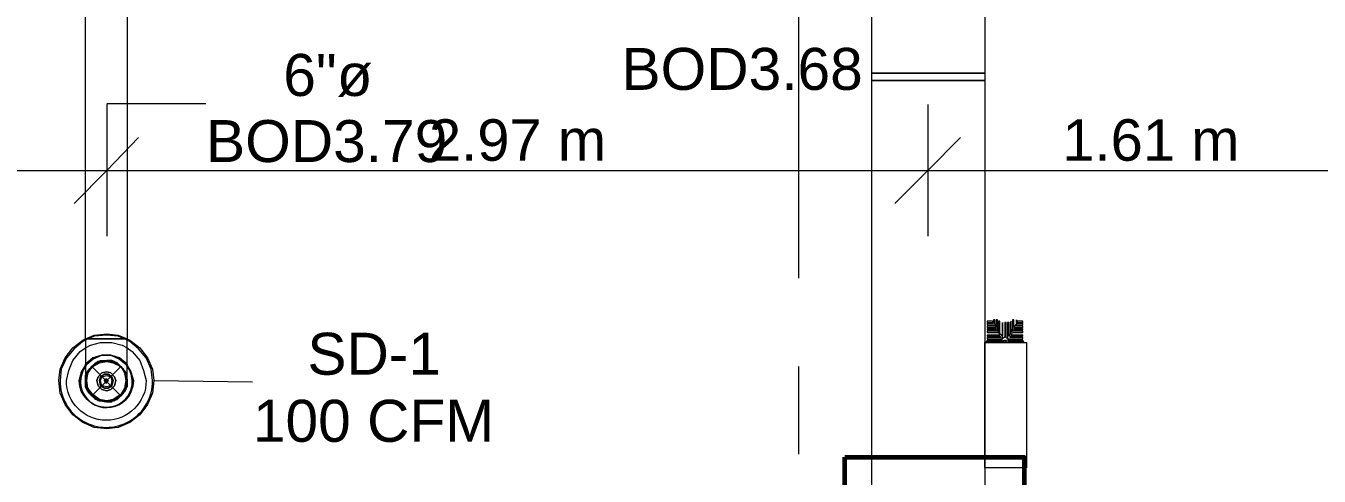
# Model space of a CAD drawing. Header units: metres. Extents: x -2 to 207, y -8 to 52.
# Drawn here: x 28.016 to 32.694, y 43.301 to 44.931 of the extents above; entities that cross this region are included whole.
import ezdxf

# ---------------------------------------------------------------- set-up
doc = ezdxf.new("R2010")
doc.units = ezdxf.units.M
doc.layers.add('HVAC - Ductos', color=5, linetype='Continuous', lineweight=0)
doc.layers.add('PDF_Text', color=7, linetype='Continuous', lineweight=0)
doc.layers.add('PDF_Geometry', color=7, linetype='Continuous', lineweight=0, true_color=0xaaaaaa)
doc.styles.add('PDF Helvetica', font='')
doc.styles.get('PDF Helvetica').set_extended_font_data('Helvetica')

msp = doc.modelspace()

# ---------------------------------------------------------------- linework, layer by layer
at = {"layer": 'HVAC - Ductos', "lineweight": 0}
for points in [[(31.4848, 45.6264), (31.4848, 44.7604), (31.077, 44.7604), (31.077, 45.6264)], [(31.077, 44.7329), (31.077, 44.7604), (31.4848, 44.7604), (31.4848, 44.7329)], [(31.077, 42.9095), (31.077, 44.7329), (31.4848, 44.7329), (31.4848, 42.9095)], [(31.5581, 43.7846), (31.5535, 43.7891), (31.5535, 43.7937), (31.5581, 43.7937), (31.5627, 43.7937), (31.5627, 43.7891)], [(28.2318, 43.7066), (28.2592, 43.7296), (28.2914, 43.7387), (28.3234, 43.7387), (28.3554, 43.7296), (28.383, 43.7066), (28.383, 43.7021), (28.383, 43.7066), (28.3554, 43.7296), (28.3234, 43.7387), (28.2914, 43.7387), (28.2592, 43.7296), (28.2318, 43.7066), (28.2318, 43.7021)], [(28.3784, 43.7066), (28.3554, 43.725), (28.3234, 43.7387), (28.2914, 43.7387), (28.2592, 43.725), (28.2364, 43.7066), (28.2318, 43.6975), (28.2364, 43.7066), (28.2592, 43.725), (28.2914, 43.7387), (28.3234, 43.7387), (28.3554, 43.725), (28.3784, 43.7066), (28.383, 43.6975)], [(31.636, 43.331), (31.4848, 43.331), (31.4848, 43.7846), (31.636, 43.7846)], [(28.241, 43.6746), (28.2592, 43.6975), (28.2822, 43.7112), (28.3097, 43.7158), (28.3326, 43.7112), (28.36, 43.6975), (28.3738, 43.6746), (28.3784, 43.6471), (28.3738, 43.6196), (28.36, 43.5967), (28.3326, 43.5784), (28.3097, 43.5738), (28.2822, 43.5784), (28.2592, 43.5967), (28.241, 43.6196), (28.2364, 43.6471)], [(28.4059, 43.6471), (28.3967, 43.6792), (28.383, 43.7021), (28.3967, 43.6792)], [(28.2776, 43.6608), (28.273, 43.6471), (28.2776, 43.6608), (28.2914, 43.6746), (28.3097, 43.6792), (28.3234, 43.6746), (28.3372, 43.6608), (28.3418, 43.6471), (28.3372, 43.6608), (28.3234, 43.6746), (28.3097, 43.6792), (28.2914, 43.6746)], [(28.3372, 43.6287), (28.3418, 43.6471), (28.3372, 43.6287), (28.3234, 43.615), (28.3097, 43.6104), (28.2914, 43.615), (28.2776, 43.6287), (28.273, 43.6471), (28.2776, 43.6287), (28.2914, 43.615), (28.3097, 43.6104), (28.3234, 43.615)], [(28.2868, 43.6608), (28.2822, 43.6471), (28.2868, 43.6608), (28.3005, 43.67), (28.3142, 43.67), (28.328, 43.6608), (28.3326, 43.6471), (28.328, 43.6608), (28.3142, 43.67), (28.3005, 43.67)], [(28.328, 43.6287), (28.3326, 43.6471), (28.328, 43.6287), (28.3142, 43.6196), (28.3005, 43.6196), (28.2868, 43.6287), (28.2822, 43.6471), (28.2868, 43.6287), (28.3005, 43.6196), (28.3142, 43.6196)], [(28.2914, 43.6608), (28.3097, 43.6654), (28.3234, 43.6608), (28.328, 43.6471), (28.3234, 43.6287), (28.3097, 43.6242), (28.2914, 43.6287), (28.2868, 43.6471)], [(28.3051, 43.6517), (28.3005, 43.6471), (28.3051, 43.6517), (28.3097, 43.6517), (28.3142, 43.6471), (28.3097, 43.6517)], [(28.3097, 43.6425), (28.3142, 43.6471), (28.3097, 43.6379), (28.3051, 43.6379), (28.3005, 43.6471), (28.3051, 43.6425)]]:
    msp.add_lwpolyline(points, close=True, dxfattribs=at)
for points in [[(28.383, 45.0675), (28.383, 43.7983), (28.3921, 43.7937), (28.4288, 43.7662), (28.4563, 43.7296), (28.4746, 43.6884), (28.4792, 43.6471), (28.4746, 43.6013), (28.4563, 43.56), (28.4288, 43.5233), (28.3921, 43.4959), (28.3509, 43.4775), (28.3097, 43.473), (28.2638, 43.4775), (28.2226, 43.4959), (28.186, 43.5233), (28.1585, 43.56), (28.1402, 43.6013), (28.1356, 43.6471), (28.1402, 43.6884), (28.1585, 43.7296), (28.186, 43.7662), (28.2226, 43.7937), (28.2318, 43.7983), (28.2318, 45.0675)], [(28.3097, 44.6505), (28.667, 44.6505)], [(28.3097, 44.6459), (28.3097, 44.4077), (28.3097, 44.1694)], [(31.2786, 44.6459), (31.2786, 44.4077), (31.2786, 44.1694)], [(28.4242, 44.5268), (28.3097, 44.4077), (28.1906, 44.2886)], [(31.3977, 44.5268), (31.2786, 44.4077), (31.1595, 44.2886)], [(7.582, 44.4077), (9.0436, 44.4077), (12.4157, 44.4077), (13.1718, 44.4077), (14.67, 44.4077), (18.0558, 44.4077), (21.6112, 44.4077), (22.3672, 44.4077), (24.0807, 44.4077), (25.9547, 44.4077), (28.3097, 44.4077), (31.2786, 44.4077), (32.8868, 44.4077), (36.7996, 44.4077), (40.607, 44.4077), (44.0845, 44.4077), (47.0625, 44.4077), (48.5791, 44.4077), (49.2022, 44.4077), (51.5984, 44.4077), (53.312, 44.4077), (55.6808, 44.4077), (58.6359, 44.4077)], [(31.6268, 43.7846), (31.6268, 43.7891), (31.5672, 43.7891), (31.6222, 43.7891), (31.6222, 43.7937), (31.5672, 43.7937), (31.5718, 43.7983), (31.6222, 43.7983), (31.6222, 43.8028), (31.5764, 43.8028), (31.5764, 43.8074), (31.6222, 43.8074), (31.6222, 43.812), (31.581, 43.812), (31.5856, 43.8212), (31.6222, 43.8212), (31.6222, 43.8258), (31.5856, 43.8258), (31.5902, 43.8304), (31.6222, 43.8304), (31.6222, 43.8349), (31.5902, 43.8349), (31.5948, 43.8395), (31.6222, 43.8395), (31.6222, 43.8441), (31.5994, 43.8441), (31.5994, 43.8487), (31.6222, 43.8487), (31.6222, 43.8533), (31.6039, 43.8533), (31.6039, 43.8579), (31.6222, 43.8579), (31.6222, 43.8625), (31.6039, 43.8625), (31.5994, 43.8579), (31.5994, 43.867), (31.5994, 43.8533), (31.5902, 43.8395), (31.5902, 43.867), (31.5856, 43.867), (31.5856, 43.8349), (31.581, 43.8212), (31.581, 43.8625), (31.5764, 43.8579), (31.5764, 43.8166), (31.5718, 43.8074), (31.5718, 43.8579), (31.5672, 43.8579), (31.5672, 43.7983), (31.5627, 43.8028), (31.5627, 43.8579), (31.5581, 43.8579), (31.5581, 43.8028), (31.5535, 43.8028), (31.5489, 43.7983), (31.5489, 43.8579), (31.5489, 43.8074), (31.5398, 43.8166), (31.5398, 43.8579), (31.5398, 43.8625), (31.5352, 43.8625), (31.5352, 43.8212), (31.5306, 43.8349), (31.5306, 43.867), (31.526, 43.867), (31.526, 43.8395), (31.5214, 43.8533), (31.5214, 43.867), (31.5169, 43.867), (31.5169, 43.8579), (31.5123, 43.8625), (31.4939, 43.8625), (31.4939, 43.8579), (31.5123, 43.8579), (31.5169, 43.8533), (31.4939, 43.8533), (31.4939, 43.8487), (31.5169, 43.8487), (31.5214, 43.8441), (31.4939, 43.8441), (31.4939, 43.8395), (31.5214, 43.8395), (31.526, 43.8349), (31.4939, 43.8349), (31.4939, 43.8304), (31.5306, 43.8304), (31.5352, 43.8258), (31.4939, 43.8258), (31.4939, 43.8212), (31.5352, 43.8212), (31.5398, 43.812), (31.4939, 43.812), (31.4939, 43.8074), (31.5398, 43.8074), (31.5443, 43.8028), (31.4939, 43.8028), (31.4939, 43.7983), (31.5443, 43.7983), (31.5489, 43.7937), (31.4939, 43.7937), (31.4939, 43.7891), (31.5489, 43.7891), (31.5535, 43.7891), (31.4894, 43.7891), (31.4894, 43.7846)], [(28.2318, 43.7983), (28.2638, 43.812), (28.3097, 43.8166), (28.3509, 43.812), (28.383, 43.7983)], [(28.383, 43.7937), (28.3509, 43.8074), (28.3097, 43.812), (28.2638, 43.8074), (28.2318, 43.7937)], [(28.383, 43.6471), (28.383, 43.6517), (28.383, 43.67), (28.383, 43.6975), (28.383, 43.7342), (28.383, 43.78), (28.383, 43.7983), (28.3738, 43.7983), (28.36, 43.7983), (28.3463, 43.7983), (28.328, 43.7983), (28.3097, 43.7983), (28.2868, 43.7983), (28.2684, 43.7983), (28.2547, 43.7983), (28.241, 43.7983), (28.2318, 43.7983), (28.2318, 43.7524), (28.2318, 43.7158), (28.2318, 43.6792), (28.2318, 43.6562), (28.2318, 43.6471)], [(28.2318, 43.7983), (28.241, 43.7983), (28.2547, 43.7983), (28.2684, 43.7983), (28.2868, 43.7983), (28.3097, 43.7983), (28.328, 43.7983), (28.3463, 43.7983), (28.36, 43.7983), (28.3738, 43.7983), (28.383, 43.7983)], [(28.2318, 43.7662), (28.2501, 43.7754), (28.2868, 43.7846), (28.328, 43.7846), (28.3646, 43.7754), (28.383, 43.7662)], [(28.3372, 43.5784), (28.3326, 43.5738), (28.3097, 43.5692), (28.328, 43.5738), (28.3463, 43.5784), (28.36, 43.5921), (28.3738, 43.6059), (28.383, 43.6242), (28.383, 43.6471), (28.383, 43.6517), (28.383, 43.6654), (28.3738, 43.6838), (28.36, 43.6975), (28.3463, 43.7112), (28.328, 43.7204), (28.3097, 43.7204), (28.3326, 43.7158), (28.3372, 43.7158), (28.3097, 43.7204), (28.3372, 43.7158), (28.36, 43.6975), (28.3784, 43.6746), (28.383, 43.6471), (28.3784, 43.615), (28.36, 43.5921), (28.3372, 43.5738), (28.3097, 43.5692), (28.2776, 43.5738), (28.2547, 43.5921), (28.2364, 43.615), (28.2318, 43.6471)], [(28.328, 43.5692), (28.328, 43.5738), (28.3097, 43.5738), (28.2868, 43.5738), (28.2684, 43.583), (28.2547, 43.5921), (28.2455, 43.6104), (28.2364, 43.6242), (28.2318, 43.6471), (28.2364, 43.6654), (28.2455, 43.6838), (28.2547, 43.6975), (28.2684, 43.7066), (28.2868, 43.7158), (28.3097, 43.7204), (28.328, 43.7158), (28.3463, 43.7066), (28.36, 43.6975), (28.3692, 43.6838), (28.3784, 43.6654), (28.383, 43.6471), (28.3784, 43.6746), (28.3784, 43.67)], [(28.3051, 43.5692), (28.2822, 43.5738), (28.2776, 43.5784), (28.2547, 43.5921), (28.241, 43.6059), (28.2318, 43.6242), (28.2318, 43.6471), (28.2318, 43.6517), (28.2318, 43.6654), (28.241, 43.6838), (28.2547, 43.6975), (28.241, 43.6746)], [(28.2776, 43.7158), (28.3097, 43.7204), (28.2776, 43.7158), (28.2547, 43.6975), (28.2684, 43.7112), (28.2868, 43.7204), (28.3097, 43.7204), (28.2822, 43.7158), (28.2776, 43.7158), (28.2547, 43.6975), (28.2364, 43.6746)], [(28.2364, 43.67), (28.2364, 43.6746), (28.2547, 43.6975), (28.2776, 43.7112)], [(28.3372, 43.7158), (28.36, 43.6975), (28.3784, 43.6746)], [(28.3372, 43.7112), (28.36, 43.6975), (28.3738, 43.6746)], [(28.2318, 43.6471), (28.2364, 43.6746), (28.2318, 43.6471)], [(28.241, 43.6196), (28.2318, 43.6471), (28.241, 43.67)], [(28.2364, 43.6196), (28.2364, 43.615), (28.241, 43.615), (28.2364, 43.615), (28.2364, 43.6196), (28.2318, 43.6242), (28.2318, 43.6471), (28.2318, 43.6517)], [(28.383, 43.6471), (28.3784, 43.6242), (28.3692, 43.6104), (28.36, 43.5921), (28.3372, 43.5784), (28.36, 43.5921), (28.3738, 43.615), (28.36, 43.5967)], [(28.3738, 43.67), (28.383, 43.6471), (28.3738, 43.6196)], [(28.383, 43.6517), (28.383, 43.6471), (28.383, 43.6242), (28.3784, 43.6196), (28.3784, 43.615), (28.3738, 43.615), (28.3784, 43.615), (28.3784, 43.6196)], [(28.4792, 43.6471), (28.8366, 43.6425)], [(28.2318, 43.6425), (28.2364, 43.6196), (28.2364, 43.615)], [(28.328, 43.5692), (28.3097, 43.5692), (28.2868, 43.5738), (28.2822, 43.5738), (28.2776, 43.5738), (28.2776, 43.5784), (28.2684, 43.5784), (28.2547, 43.5921), (28.241, 43.6059), (28.2364, 43.615)], [(28.2547, 43.5967), (28.241, 43.615), (28.2547, 43.5921), (28.2776, 43.5784)], [(28.3784, 43.615), (28.3738, 43.6059), (28.36, 43.5921), (28.3463, 43.5784), (28.3372, 43.5784), (28.3372, 43.5738), (28.3326, 43.5738), (28.328, 43.5738)], [(28.3784, 43.615), (28.3784, 43.6196), (28.383, 43.6425)], [(28.3097, 43.5692), (28.2868, 43.5738), (28.2684, 43.5784), (28.2547, 43.5921)], [(28.2822, 43.5738), (28.2776, 43.5738), (28.2776, 43.5784)], [(28.3326, 43.5784), (28.3097, 43.5738), (28.2822, 43.5784)], [(28.36, 43.5921), (28.3463, 43.583), (28.328, 43.5738)], [(28.3372, 43.5784), (28.3372, 43.5738), (28.3326, 43.5738)]]:
    msp.add_lwpolyline(points, dxfattribs=at)
for points in [[(28.2318, 43.7937), (28.2226, 43.7891), (28.1906, 43.7616), (28.163, 43.7296), (28.1447, 43.6884), (28.1402, 43.6471, 1.014015), (28.4746, 43.6471), (28.47, 43.6884), (28.4517, 43.7296), (28.4242, 43.7616), (28.3921, 43.7891), (28.383, 43.7937)], [(28.383, 43.7662), (28.4013, 43.7524), (28.4288, 43.7204), (28.4425, 43.6838), (28.4517, 43.6471, -0.994121), (28.163, 43.6471), (28.1722, 43.6838), (28.186, 43.7204), (28.2134, 43.7524), (28.2318, 43.7662)]]:
    msp.add_lwpolyline(points, format="xyb", dxfattribs=at)
for points in [[(28.2089, 43.6471), (28.218, 43.6792), (28.2318, 43.7021, 1.389588), (28.4059, 43.6471, -0.98969)], [(28.4013, 43.6471), (28.3967, 43.6792), (28.383, 43.6975, -1.403676), (28.2134, 43.6471), (28.218, 43.6792), (28.2318, 43.6975, 1.403683)]]:
    msp.add_lwpolyline(points, format="xyb", close=True, dxfattribs=at)
at = {"layer": 'PDF_Geometry', "lineweight": 0}
for points in [[(30.8113, 45.2873), (30.8113, 44.0182)], [(30.8113, 43.6975), (30.8113, 43.3813)]]:
    msp.add_lwpolyline(points, dxfattribs=at)
at = {"layer": 'PDF_Geometry', "color": 8, "lineweight": 0, "true_color": 0x808080}
msp.add_lwpolyline([(28.3692, 43.6884), (28.3326, 43.7158), (28.2822, 43.7158), (28.2455, 43.6884), (28.2318, 43.6471), (28.2455, 43.6013), (28.2822, 43.5738), (28.3326, 43.5738), (28.3692, 43.6013), (28.383, 43.6471)], close=True, dxfattribs=at)
for points in [[(28.2547, 43.6975), (28.36, 43.5921)], [(28.36, 43.6975), (28.2547, 43.5921)]]:
    msp.add_lwpolyline(points, dxfattribs=at)
at = {"layer": 'PDF_Geometry', "color": 232, "lineweight": 60, "true_color": 0xe91e64}
msp.add_lwpolyline([(30.9793, 43.3694), (31.6269, 43.3694), (31.6269, 41.8803), (30.9793, 41.8803)], close=True, dxfattribs=at)

# ---------------------------------------------------------------- texts
at = {"layer": 'PDF_Text', "lineweight": 0, "attachment_point": 4, "style": 'PDF Helvetica'}
for s, insert, char_height in [('6"ø', (28.9476, 44.7513), 0.1519), ('BOD3.68', (30.1709, 44.7742), 0.1519), ('BOD3.79', (28.6681, 44.513), 0.1519), ('2.97 m', (29.4745, 44.5169), 0.15002), ('1.61 m', (31.7654, 44.5169), 0.15002), ('SD-1', (29.0347, 43.7432), 0.1519), ('100 CFM', (28.8376, 43.5004), 0.1519)]:
    msp.add_mtext(s, dxfattribs=dict(at, insert=insert, char_height=char_height))

doc.saveas('drawing.dxf')
